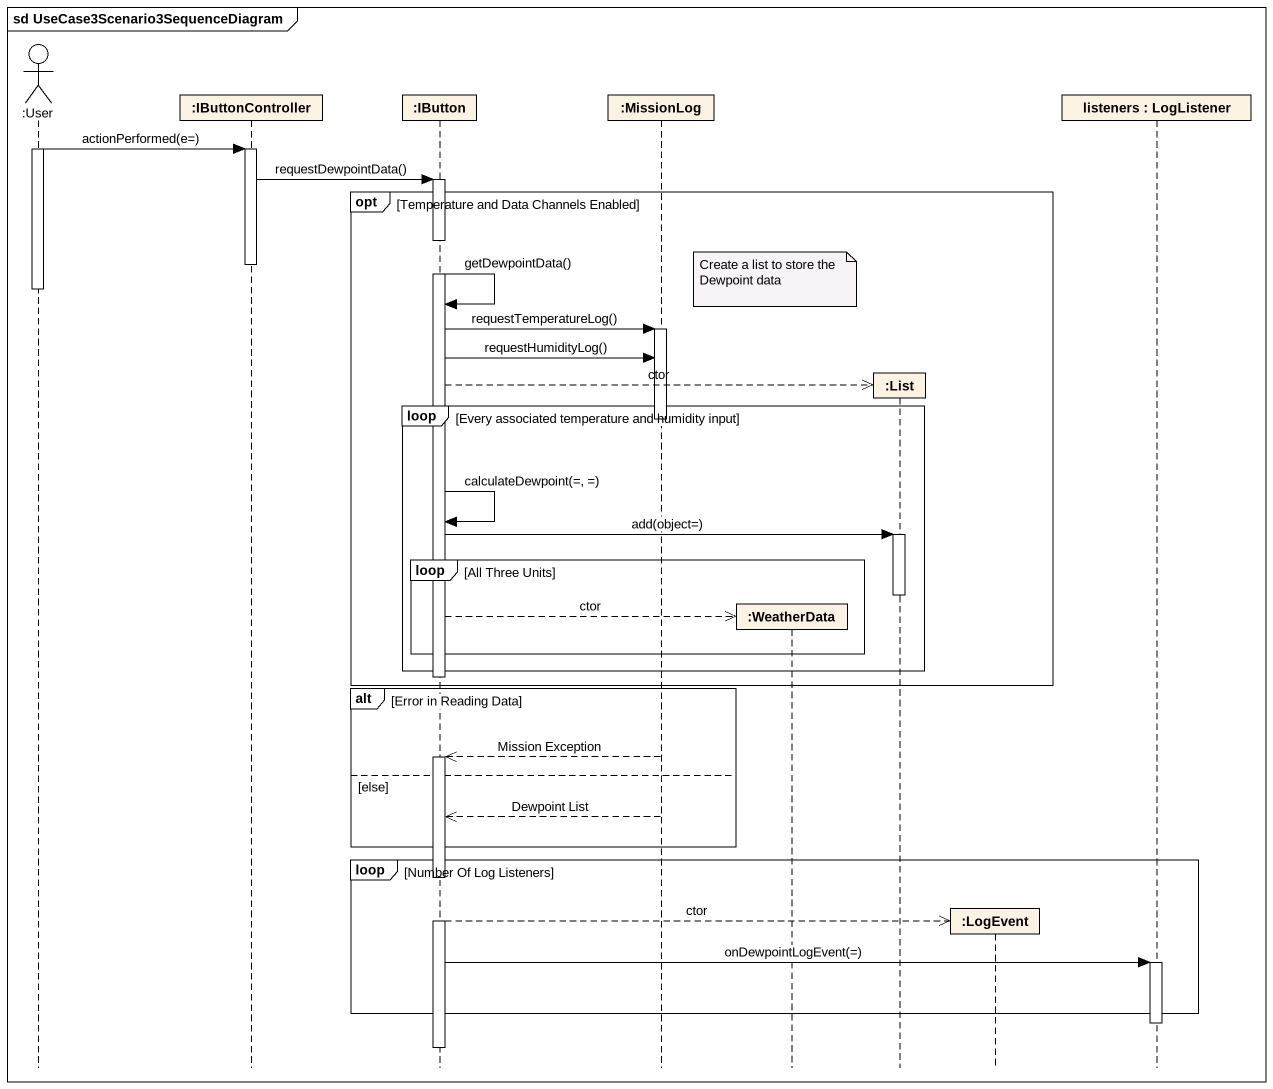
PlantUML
@startuml
mainframe sd UseCase3Scenario3SequenceDiagram
hide footbox
actor ":User" as User
participant ":IButtonController" as IButtonController
participant ":IButton" as IButton
participant ":MissionLog" as MissionLog
participant ":WeatherData" as WeatherData
participant ":List" as List
participant ":LogEvent" as LogEvent
participant "listeners : LogListener" as listeners

activate User
User -> IButtonController : actionPerformed(e=)
activate IButtonController
IButtonController -> IButton : requestDewpointData()
activate IButton
opt Temperature and Data Channels Enabled
  deactivate IButtonController
  note over WeatherData : Create a list to store the Dewpoint data
  deactivate User
  IButton -> IButton : getDewpointData()
  IButton -> MissionLog : requestTemperatureLog()
  activate MissionLog
  IButton -> MissionLog : requestHumidityLog()
  IButton -->> List ** : ctor
  loop Every associated temperature and humidity input
    deactivate MissionLog
    IButton -> IButton : calculateDewpoint(=, =)
    IButton -> List : add(object=)
    activate List
    loop All Three Units
      deactivate List
      IButton -->> WeatherData ** : ctor
    end
  end
  deactivate IButton
end
alt Error in Reading Data
  MissionLog -->> IButton : Mission Exception
  activate IButton
else else
  MissionLog -->> IButton : Dewpoint List
end
loop Number Of Log Listeners
  IButton -->> LogEvent ** : ctor
  IButton -> listeners : onDewpointLogEvent(=)
  activate listeners
end
deactivate listeners
deactivate IButton
@enduml
